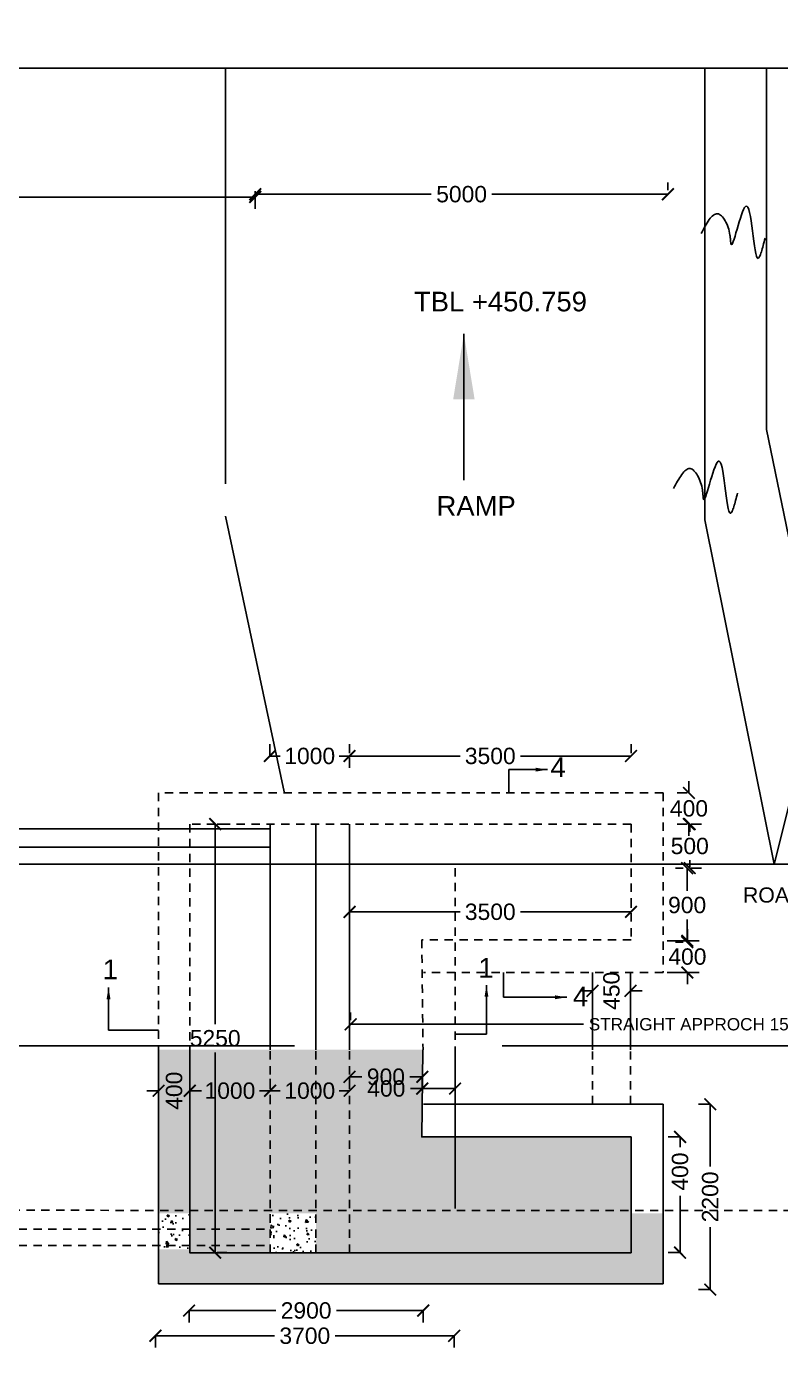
# Model space of a CAD drawing. Header units: inches. Extents: x 334 to 11487, y 381 to 10656.
# Drawn here: x 670.6 to 682.13, y 484.66 to 504.84 of the extents above; entities that cross this region are included whole.
import ezdxf

# ---------------------------------------------------------------- set-up
doc = ezdxf.new("R2010")
doc.units = ezdxf.units.IN
doc.header["$MEASUREMENT"] = 0
doc.linetypes.add('HIDDEN', pattern=[9.525, 6.35, -3.175])
for name, color, linetype in [('DIMENSION', 255, 'Continuous'), ('DRAWING', 7, 'Continuous'), ('HATCH', 7, 'Continuous'), ('TEXT', 255, 'Continuous')]:
    doc.layers.add(name, color=color, linetype=linetype)
doc.styles.get("Standard").update_dxf_attribs({"font": 'arial.ttf'})
doc.styles.add('TIMES NEW ROMAN', font='times.ttf')
doc.dimstyles.new('dig', dxfattribs={"dimtxt": 0.1875, "dimasz": 0.18, "dimexe": 0.18, "dimexo": 0.0625, "dimgap": 0.09, "dimtad": 0, "dimtih": 1, "dimtoh": 1, "dimdec": 4, "dimzin": 0, "dimdsep": 46, "dimtxsty": 'Standard', "dimblk": 'ARCHTICK', "dimcen": 0.09, "dimadec": 0, "dimazin": 0, "dimtfac": 1, "dimtdec": 4, "dimtofl": 0, "dimtmove": 0, "dimatfit": 3, "dimldrblk": 'ARCHTICK', "dimfxl": 1, "dimtolj": 1, "dimtzin": 0, "dimarcsym": 0})
doc.dimstyles.new('ISO-25', dxfattribs={"dimtxt": 0.636364, "dimasz": 1, "dimexe": 1.25, "dimexo": 0.625, "dimtad": 0, "dimtih": 1, "dimtoh": 1, "dimlfac": 100, "dimtxsty": 'TIMES NEW ROMAN', "dimcen": 2.5, "dimadec": 0, "dimazin": 0, "dimtfac": 1, "dimtmove": 0, "dimatfit": 3, "dimfxl": 1, "dimarcsym": 0})
doc.dimstyles.get("Standard").update_dxf_attribs({"dimtxt": 0.18, "dimasz": 0.18, "dimexe": 0.18, "dimexo": 0.0625, "dimgap": 0.09, "dimtad": 0, "dimtih": 1, "dimtoh": 1, "dimdec": 4, "dimzin": 0, "dimdsep": 46, "dimtxsty": 'Standard', "dimcen": 0.09, "dimadec": 0, "dimazin": 0, "dimtfac": 1, "dimtdec": 4, "dimtofl": 0, "dimtmove": 0, "dimatfit": 3, "dimfxl": 1, "dimtolj": 1, "dimtzin": 0, "dimarcsym": 0})
pattern_1 = [(130, (1315.22677, -0.05775), (-0.35863009, -0.03137607), [0.0375, -0.4125]), (185, (1315.22677, -0.05775), (0.06937567, 0.37609607), [0.03, -0.33]), (79.5486, (1315.19688, -0.06036), (-0.28925469, 0.34471977), [0.0318701, -0.35057106]), (133.8158, (1315.22677, 0.04225), (-0.53362052, -0.0827595), [0.05625, -0.61875]), (83.3644, (1315.1823, 0.03536), (-0.46733135, 0.48705894), [0.04780514, -0.5258565]), (188.8158, (1315.22677, 0.04225), (-0.46733097, 0.4870593), [0.045, -0.495]), (159, (1315.17677, 0.01725), (-0.29845353, -0.20130945), [0.0375, -0.4125]), (214, (1315.17677, 0.01725), (-0.12165767, 0.36257502), [0.03, -0.33]), (108.5486, (1315.1519, 0.00048), (-0.42011131, 0.16126525), [0.0318701, -0.35057106]), (142.5, (1315.22677, -0.05775), (-0.006079928, 0.166446927), [0, -0.326, 0, -0.335, 0, -0.33125]), (172.5, (1315.22677, -0.05775), (-0.13153477, 0.197205856), [0, -0.191, 0, -0.3185, 0, -0.12625]), (212.5, (1315.33827, -0.05775), (-0.266911218, -0.011277436), [0, -0.125, 0, -0.39, 0, -0.5175]), (222.5, (1315.38827, -0.05775), (-0.291593085, 0.05005249), [0, -0.1625, 0, -0.259, 0, -0.3675])]

# ---------------------------------------------------------------- blocks, each defined once
blk = doc.blocks.new('_ArchTick')
at = {"color": 0, "linetype": 'ByBlock', "const_width": 0.15}
blk.add_lwpolyline([(-0.5, -0.5), (0.5, 0.5)], dxfattribs=at)
blk = doc.blocks.new('*D61')
at = {"layer": 'Defpoints', "color": 0, "linetype": 'HIDDEN', "transparency": 16777216}
for p in [(663.55, 502.309), (674.101, 502.392), (674.101, 502.238)]:
    blk.add_point(p, dxfattribs=at)
at = {"layer": 'DIMENSION', "color": 0, "linetype": 'HIDDEN', "lineweight": -2, "transparency": 16777216}
for p, q in [((674.101, 502.329), (674.101, 502.058)), ((663.55, 502.247), (663.55, 502.058)), ((663.55, 502.238), (668.363, 502.238)), ((674.101, 502.238), (669.289, 502.238))]:
    blk.add_line(p, q, dxfattribs=at)
at = {"layer": 'DIMENSION', "color": 0, "linetype": 'HIDDEN', "lineweight": -2, "transparency": 16777216, "xscale": 0.18, "yscale": 0.18, "zscale": 0.18, "rotation": 180}
blk.add_blockref('_ArchTick', (663.55, 502.238), dxfattribs=at)
at = {"layer": 'DIMENSION', "color": 0, "linetype": 'HIDDEN', "lineweight": -2, "transparency": 16777216, "xscale": 0.18, "yscale": 0.18, "zscale": 0.18}
blk.add_blockref('_ArchTick', (674.101, 502.238), dxfattribs=at)
at = {"layer": 'DIMENSION', "color": 0, "linetype": 'HIDDEN', "transparency": 16777216, "insert": (668.826, 502.238), "char_height": 0.25, "attachment_point": 5}
blk.add_mtext('\\A1;8400', dxfattribs=at)
blk = doc.blocks.new('*D62')
at = {"layer": 'Defpoints', "color": 0, "linetype": 'HIDDEN', "transparency": 16777216}
for p in [(674.101, 502.392), (680.411, 502.28), (680.411, 502.28)]:
    blk.add_point(p, dxfattribs=at)
at = {"layer": 'DIMENSION', "color": 0, "linetype": 'HIDDEN', "lineweight": -2, "transparency": 16777216}
for p, q in [((674.101, 502.329), (674.101, 502.1)), ((680.411, 502.342), (680.411, 502.46)), ((674.101, 502.28), (676.793, 502.28)), ((680.411, 502.28), (677.719, 502.28))]:
    blk.add_line(p, q, dxfattribs=at)
at = {"layer": 'DIMENSION', "color": 0, "linetype": 'HIDDEN', "lineweight": -2, "transparency": 16777216, "xscale": 0.18, "yscale": 0.18, "zscale": 0.18, "rotation": 180}
blk.add_blockref('_ArchTick', (674.101, 502.28), dxfattribs=at)
at = {"layer": 'DIMENSION', "color": 0, "linetype": 'HIDDEN', "lineweight": -2, "transparency": 16777216, "xscale": 0.18, "yscale": 0.18, "zscale": 0.18}
blk.add_blockref('_ArchTick', (680.411, 502.28), dxfattribs=at)
at = {"layer": 'DIMENSION', "color": 0, "linetype": 'HIDDEN', "transparency": 16777216, "insert": (677.256, 502.28), "char_height": 0.25, "attachment_point": 5}
blk.add_mtext('\\A1;5000', dxfattribs=at)
blk = doc.blocks.new('*D63')
at = {"layer": 'Defpoints', "color": 0, "ltscale": 0.02, "transparency": 16777216}
for p in [(675.559, 489.596), (686.335, 489.596), (686.335, 489.596)]:
    blk.add_point(p, dxfattribs=at)
at = {"layer": 'DIMENSION', "color": 0, "lineweight": -2, "ltscale": 0.02, "transparency": 16777216}
for p, q in [((675.559, 489.658), (675.559, 489.776)), ((686.335, 489.658), (686.335, 489.776)), ((675.559, 489.596), (679.122, 489.596)), ((686.335, 489.596), (682.772, 489.596))]:
    blk.add_line(p, q, dxfattribs=at)
at = {"layer": 'DIMENSION', "color": 0, "lineweight": -2, "ltscale": 0.02, "transparency": 16777216, "xscale": 0.18, "yscale": 0.18, "zscale": 0.18, "rotation": 180}
blk.add_blockref('_ArchTick', (675.559, 489.596), dxfattribs=at)
at = {"layer": 'DIMENSION', "color": 0, "lineweight": -2, "ltscale": 0.02, "transparency": 16777216, "xscale": 0.18, "yscale": 0.18, "zscale": 0.18}
blk.add_blockref('_ArchTick', (686.335, 489.596), dxfattribs=at)
at = {"layer": 'DIMENSION', "color": 0, "ltscale": 0.02, "transparency": 16777216, "insert": (680.947, 489.596), "char_height": 0.1875, "attachment_point": 5}
blk.add_mtext('\\A1;STRAIGHT APPROCH 15000', dxfattribs=at)
blk = doc.blocks.new('*D114')
at = {"layer": 'Defpoints', "color": 0, "linetype": 'HIDDEN', "transparency": 16777216}
for p in [(681.122, 488.375), (681.057, 485.543), (681.122, 485.543)]:
    blk.add_point(p, dxfattribs=at)
at = {"layer": 'DIMENSION', "color": 0, "linetype": 'HIDDEN', "lineweight": -2, "transparency": 16777216}
for p, q in [((681.059, 488.375), (680.877, 488.375)), ((681.057, 488.375), (681.057, 487.424)), ((681.057, 485.543), (681.057, 486.494)), ((681.059, 485.543), (680.877, 485.543))]:
    blk.add_line(p, q, dxfattribs=at)
at = {"layer": 'DIMENSION', "color": 0, "linetype": 'HIDDEN', "lineweight": -2, "transparency": 16777216, "xscale": 0.18, "yscale": 0.18, "zscale": 0.18}
for p, rotation in [((681.057, 488.375), 90), ((681.057, 485.543), 270)]:
    blk.add_blockref('_ArchTick', p, dxfattribs=dict(at, rotation=rotation))
at = {"layer": 'DIMENSION', "color": 0, "linetype": 'HIDDEN', "transparency": 16777216, "insert": (681.057, 486.959), "char_height": 0.25, "attachment_point": 5, "rotation": 90}
blk.add_mtext('\\A1;2200', dxfattribs=at)
blk = doc.blocks.new('*D115')
at = {"layer": 'Defpoints', "color": 0, "linetype": 'HIDDEN', "transparency": 16777216}
for p in [(680.662, 487.876), (680.596, 486.107), (680.662, 486.107)]:
    blk.add_point(p, dxfattribs=at)
at = {"layer": 'DIMENSION', "color": 0, "linetype": 'HIDDEN', "lineweight": -2, "transparency": 16777216}
for p, q in [((680.599, 487.876), (680.416, 487.876)), ((680.596, 487.876), (680.596, 487.717)), ((680.596, 486.107), (680.596, 486.975)), ((680.599, 486.107), (680.416, 486.107))]:
    blk.add_line(p, q, dxfattribs=at)
at = {"layer": 'DIMENSION', "color": 0, "linetype": 'HIDDEN', "lineweight": -2, "transparency": 16777216, "xscale": 0.18, "yscale": 0.18, "zscale": 0.18}
for p, rotation in [((680.596, 487.876), 90), ((680.596, 486.107), 270)]:
    blk.add_blockref('_ArchTick', p, dxfattribs=dict(at, rotation=rotation))
at = {"layer": 'DIMENSION', "color": 0, "linetype": 'HIDDEN', "transparency": 16777216, "insert": (680.596, 487.346), "char_height": 0.25, "attachment_point": 5, "rotation": 90}
blk.add_mtext('\\A1;400', dxfattribs=at)
blk = doc.blocks.new('*D116')
at = {"layer": 'Defpoints', "color": 0, "linetype": 'HIDDEN', "transparency": 16777216}
for p in [(673.089, 485.291), (673.089, 485.222), (676.669, 485.291)]:
    blk.add_point(p, dxfattribs=at)
at = {"layer": 'DIMENSION', "color": 0, "linetype": 'HIDDEN', "lineweight": -2, "transparency": 16777216}
for p, q in [((673.089, 485.228), (673.089, 485.042)), ((673.089, 485.222), (674.414, 485.222)), ((676.669, 485.222), (675.344, 485.222)), ((676.669, 485.228), (676.669, 485.042))]:
    blk.add_line(p, q, dxfattribs=at)
at = {"layer": 'DIMENSION', "color": 0, "linetype": 'HIDDEN', "lineweight": -2, "transparency": 16777216, "xscale": 0.18, "yscale": 0.18, "zscale": 0.18, "rotation": 180}
blk.add_blockref('_ArchTick', (673.089, 485.222), dxfattribs=at)
at = {"layer": 'DIMENSION', "color": 0, "linetype": 'HIDDEN', "lineweight": -2, "transparency": 16777216, "xscale": 0.18, "yscale": 0.18, "zscale": 0.18}
blk.add_blockref('_ArchTick', (676.669, 485.222), dxfattribs=at)
at = {"layer": 'DIMENSION', "color": 0, "linetype": 'HIDDEN', "transparency": 16777216, "insert": (674.879, 485.222), "char_height": 0.25, "attachment_point": 5}
blk.add_mtext('\\A1;2900', dxfattribs=at)
blk = doc.blocks.new('*D117')
at = {"layer": 'Defpoints', "color": 0, "linetype": 'HIDDEN', "transparency": 16777216}
for p in [(672.575, 484.896), (672.575, 484.836), (677.143, 484.896)]:
    blk.add_point(p, dxfattribs=at)
at = {"layer": 'DIMENSION', "color": 0, "linetype": 'HIDDEN', "lineweight": -2, "transparency": 16777216}
for p, q in [((672.575, 484.836), (674.396, 484.836)), ((672.575, 484.833), (672.575, 484.656)), ((677.143, 484.836), (675.322, 484.836)), ((677.143, 484.833), (677.143, 484.656))]:
    blk.add_line(p, q, dxfattribs=at)
at = {"layer": 'DIMENSION', "color": 0, "linetype": 'HIDDEN', "lineweight": -2, "transparency": 16777216, "xscale": 0.18, "yscale": 0.18, "zscale": 0.18, "rotation": 180}
blk.add_blockref('_ArchTick', (672.575, 484.836), dxfattribs=at)
at = {"layer": 'DIMENSION', "color": 0, "linetype": 'HIDDEN', "lineweight": -2, "transparency": 16777216, "xscale": 0.18, "yscale": 0.18, "zscale": 0.18}
blk.add_blockref('_ArchTick', (677.143, 484.836), dxfattribs=at)
at = {"layer": 'DIMENSION', "color": 0, "linetype": 'HIDDEN', "transparency": 16777216, "insert": (674.859, 484.836), "char_height": 0.25, "attachment_point": 5}
blk.add_mtext('\\A1;3700', dxfattribs=at)
blk = doc.blocks.new('*D123')
at = {"layer": 'Defpoints', "color": 0, "linetype": 'HIDDEN', "transparency": 16777216}
for p in [(676.655, 488.614), (676.655, 488.614), (677.156, 488.609)]:
    blk.add_point(p, dxfattribs=at)
at = {"layer": 'DIMENSION', "color": 0, "linetype": 'HIDDEN', "lineweight": -2, "transparency": 16777216}
for p, q in [((676.655, 488.677), (676.655, 488.794)), ((677.156, 488.671), (677.156, 488.794)), ((676.655, 488.614), (676.475, 488.614)), ((677.156, 488.614), (676.655, 488.614))]:
    blk.add_line(p, q, dxfattribs=at)
at = {"layer": 'DIMENSION', "color": 0, "linetype": 'HIDDEN', "lineweight": -2, "transparency": 16777216, "xscale": 0.18, "yscale": 0.18, "zscale": 0.18, "rotation": 180}
blk.add_blockref('_ArchTick', (676.655, 488.614), dxfattribs=at)
at = {"layer": 'DIMENSION', "color": 0, "linetype": 'HIDDEN', "lineweight": -2, "transparency": 16777216, "xscale": 0.18, "yscale": 0.18, "zscale": 0.18}
blk.add_blockref('_ArchTick', (677.156, 488.614), dxfattribs=at)
at = {"layer": 'DIMENSION', "color": 0, "linetype": 'HIDDEN', "transparency": 16777216, "insert": (676.105, 488.614), "char_height": 0.25, "attachment_point": 5}
blk.add_mtext('\\A1;400', dxfattribs=at)
blk = doc.blocks.new('*D124')
at = {"layer": 'Defpoints', "color": 0, "linetype": 'HIDDEN', "transparency": 16777216}
for p in [(675.543, 488.852), (675.543, 488.794), (676.655, 488.794)]:
    blk.add_point(p, dxfattribs=at)
at = {"layer": 'DIMENSION', "color": 0, "linetype": 'HIDDEN', "lineweight": -2, "transparency": 16777216}
for p, q in [((675.543, 488.794), (675.733, 488.794)), ((675.543, 488.79), (675.543, 488.614)), ((676.655, 488.794), (676.465, 488.794)), ((676.655, 488.732), (676.655, 488.614))]:
    blk.add_line(p, q, dxfattribs=at)
at = {"layer": 'DIMENSION', "color": 0, "linetype": 'HIDDEN', "lineweight": -2, "transparency": 16777216, "xscale": 0.18, "yscale": 0.18, "zscale": 0.18, "rotation": 180}
blk.add_blockref('_ArchTick', (675.543, 488.794), dxfattribs=at)
at = {"layer": 'DIMENSION', "color": 0, "linetype": 'HIDDEN', "lineweight": -2, "transparency": 16777216, "xscale": 0.18, "yscale": 0.18, "zscale": 0.18}
blk.add_blockref('_ArchTick', (676.655, 488.794), dxfattribs=at)
at = {"layer": 'DIMENSION', "color": 0, "linetype": 'HIDDEN', "transparency": 16777216, "insert": (676.099, 488.794), "char_height": 0.25, "attachment_point": 5}
blk.add_mtext('\\A1;900', dxfattribs=at)
blk = doc.blocks.new('*D125')
at = {"layer": 'Defpoints', "color": 0, "linetype": 'HIDDEN', "transparency": 16777216}
for p in [(674.328, 488.581), (674.328, 488.581), (675.543, 488.581)]:
    blk.add_point(p, dxfattribs=at)
at = {"layer": 'DIMENSION', "color": 0, "linetype": 'HIDDEN', "lineweight": -2, "transparency": 16777216}
for p, q in [((674.328, 488.644), (674.328, 488.761)), ((675.543, 488.644), (675.543, 488.761)), ((674.328, 488.581), (674.484, 488.581)), ((675.543, 488.581), (675.386, 488.581))]:
    blk.add_line(p, q, dxfattribs=at)
at = {"layer": 'DIMENSION', "color": 0, "linetype": 'HIDDEN', "lineweight": -2, "transparency": 16777216, "xscale": 0.18, "yscale": 0.18, "zscale": 0.18, "rotation": 180}
blk.add_blockref('_ArchTick', (674.328, 488.581), dxfattribs=at)
at = {"layer": 'DIMENSION', "color": 0, "linetype": 'HIDDEN', "lineweight": -2, "transparency": 16777216, "xscale": 0.18, "yscale": 0.18, "zscale": 0.18}
blk.add_blockref('_ArchTick', (675.543, 488.581), dxfattribs=at)
at = {"layer": 'DIMENSION', "color": 0, "linetype": 'HIDDEN', "transparency": 16777216, "insert": (674.935, 488.581), "char_height": 0.25, "attachment_point": 5}
blk.add_mtext('\\A1;1000', dxfattribs=at)
blk = doc.blocks.new('*D126')
at = {"layer": 'Defpoints', "color": 0, "linetype": 'HIDDEN', "transparency": 16777216}
for p in [(673.099, 488.639), (673.099, 488.581), (674.328, 488.581)]:
    blk.add_point(p, dxfattribs=at)
at = {"layer": 'DIMENSION', "color": 0, "linetype": 'HIDDEN', "lineweight": -2, "transparency": 16777216}
for p, q in [((673.099, 488.581), (673.262, 488.581)), ((673.099, 488.576), (673.099, 488.401)), ((674.328, 488.581), (674.165, 488.581)), ((674.328, 488.519), (674.328, 488.401))]:
    blk.add_line(p, q, dxfattribs=at)
at = {"layer": 'DIMENSION', "color": 0, "linetype": 'HIDDEN', "lineweight": -2, "transparency": 16777216, "xscale": 0.18, "yscale": 0.18, "zscale": 0.18, "rotation": 180}
blk.add_blockref('_ArchTick', (673.099, 488.581), dxfattribs=at)
at = {"layer": 'DIMENSION', "color": 0, "linetype": 'HIDDEN', "lineweight": -2, "transparency": 16777216, "xscale": 0.18, "yscale": 0.18, "zscale": 0.18}
blk.add_blockref('_ArchTick', (674.328, 488.581), dxfattribs=at)
at = {"layer": 'DIMENSION', "color": 0, "linetype": 'HIDDEN', "transparency": 16777216, "insert": (673.714, 488.581), "char_height": 0.25, "attachment_point": 5}
blk.add_mtext('\\A1;1000', dxfattribs=at)
blk = doc.blocks.new('*D127')
at = {"layer": 'Defpoints', "color": 0, "linetype": 'HIDDEN', "transparency": 16777216}
for p in [(672.623, 488.639), (672.623, 488.581), (673.099, 488.581)]:
    blk.add_point(p, dxfattribs=at)
at = {"layer": 'DIMENSION', "color": 0, "linetype": 'HIDDEN', "lineweight": -2, "transparency": 16777216}
for p, q in [((672.623, 488.581), (672.443, 488.581)), ((672.623, 488.576), (672.623, 488.401)), ((673.099, 488.581), (673.279, 488.581)), ((673.099, 488.519), (673.099, 488.401))]:
    blk.add_line(p, q, dxfattribs=at)
at = {"layer": 'DIMENSION', "color": 0, "linetype": 'HIDDEN', "lineweight": -2, "transparency": 16777216, "xscale": 0.18, "yscale": 0.18, "zscale": 0.18}
blk.add_blockref('_ArchTick', (672.623, 488.581), dxfattribs=at)
at = {"layer": 'DIMENSION', "color": 0, "linetype": 'HIDDEN', "lineweight": -2, "transparency": 16777216, "xscale": 0.18, "yscale": 0.18, "zscale": 0.18, "rotation": 180}
blk.add_blockref('_ArchTick', (673.099, 488.581), dxfattribs=at)
at = {"layer": 'DIMENSION', "color": 0, "linetype": 'HIDDEN', "transparency": 16777216, "insert": (672.861, 488.581), "char_height": 0.25, "attachment_point": 5, "rotation": 90}
blk.add_mtext('\\A1;400', dxfattribs=at)
blk = doc.blocks.new('*D128')
at = {"layer": 'Defpoints', "color": 0, "linetype": 'HIDDEN', "transparency": 16777216}
for p in [(675.543, 491.314), (675.543, 491.314), (679.846, 491.314)]:
    blk.add_point(p, dxfattribs=at)
at = {"layer": 'DIMENSION', "color": 0, "linetype": 'HIDDEN', "lineweight": -2, "transparency": 16777216}
for p, q in [((675.543, 491.377), (675.543, 491.494)), ((679.846, 491.377), (679.846, 491.494)), ((675.543, 491.314), (677.232, 491.314)), ((679.846, 491.314), (678.157, 491.314))]:
    blk.add_line(p, q, dxfattribs=at)
at = {"layer": 'DIMENSION', "color": 0, "linetype": 'HIDDEN', "lineweight": -2, "transparency": 16777216, "xscale": 0.18, "yscale": 0.18, "zscale": 0.18, "rotation": 180}
blk.add_blockref('_ArchTick', (675.543, 491.314), dxfattribs=at)
at = {"layer": 'DIMENSION', "color": 0, "linetype": 'HIDDEN', "lineweight": -2, "transparency": 16777216, "xscale": 0.18, "yscale": 0.18, "zscale": 0.18}
blk.add_blockref('_ArchTick', (679.846, 491.314), dxfattribs=at)
at = {"layer": 'DIMENSION', "color": 0, "linetype": 'HIDDEN', "transparency": 16777216, "insert": (677.694, 491.314), "char_height": 0.25, "attachment_point": 5}
blk.add_mtext('\\A1;3500', dxfattribs=at)
blk = doc.blocks.new('*D129')
at = {"layer": 'Defpoints', "color": 0, "linetype": 'HIDDEN', "transparency": 16777216}
for p in [(680.335, 490.872), (680.708, 490.872), (680.335, 490.388)]:
    blk.add_point(p, dxfattribs=at)
at = {"layer": 'DIMENSION', "color": 0, "linetype": 'HIDDEN', "lineweight": -2, "transparency": 16777216}
for p, q in [((680.708, 490.872), (680.708, 491.052)), ((680.398, 490.872), (680.888, 490.872)), ((680.398, 490.388), (680.888, 490.388)), ((680.708, 490.388), (680.708, 490.208))]:
    blk.add_line(p, q, dxfattribs=at)
at = {"layer": 'DIMENSION', "color": 0, "linetype": 'HIDDEN', "lineweight": -2, "transparency": 16777216, "xscale": 0.18, "yscale": 0.18, "zscale": 0.18}
for p, rotation in [((680.708, 490.872), 270), ((680.708, 490.388), 90)]:
    blk.add_blockref('_ArchTick', p, dxfattribs=dict(at, rotation=rotation))
at = {"layer": 'DIMENSION', "color": 0, "linetype": 'HIDDEN', "transparency": 16777216, "insert": (680.708, 490.63), "char_height": 0.25, "attachment_point": 5}
blk.add_mtext('\\A1;400', dxfattribs=at)
blk = doc.blocks.new('*D118')
at = {"layer": 'Defpoints', "color": 0, "linetype": 'HIDDEN', "transparency": 16777216}
for p in [(680.704, 491.983), (680.708, 491.983), (680.708, 490.852)]:
    blk.add_point(p, dxfattribs=at)
at = {"layer": 'DIMENSION', "color": 0, "linetype": 'HIDDEN', "lineweight": -2, "transparency": 16777216}
for p, q in [((680.645, 491.983), (680.524, 491.983)), ((680.704, 491.983), (680.704, 491.635)), ((680.704, 490.852), (680.704, 491.2)), ((680.645, 490.852), (680.524, 490.852))]:
    blk.add_line(p, q, dxfattribs=at)
at = {"layer": 'DIMENSION', "color": 0, "linetype": 'HIDDEN', "lineweight": -2, "transparency": 16777216, "xscale": 0.18, "yscale": 0.18, "zscale": 0.18}
for p, rotation in [((680.704, 491.983), 90), ((680.704, 490.852), 270)]:
    blk.add_blockref('_ArchTick', p, dxfattribs=dict(at, rotation=rotation))
at = {"layer": 'DIMENSION', "color": 0, "linetype": 'HIDDEN', "transparency": 16777216, "insert": (680.704, 491.418), "char_height": 0.25, "attachment_point": 5}
blk.add_mtext('\\A1;900', dxfattribs=at)
blk = doc.blocks.new('*D119')
at = {"layer": 'Defpoints', "color": 0, "linetype": 'HIDDEN', "transparency": 16777216}
for p in [(680.704, 492.656), (680.744, 492.656), (680.704, 491.983)]:
    blk.add_point(p, dxfattribs=at)
at = {"layer": 'DIMENSION', "color": 0, "linetype": 'HIDDEN', "lineweight": -2, "transparency": 16777216}
for p, q in [((680.744, 492.656), (680.744, 492.537)), ((680.767, 492.656), (680.924, 492.656)), ((680.744, 491.983), (680.744, 492.102)), ((680.767, 491.983), (680.924, 491.983))]:
    blk.add_line(p, q, dxfattribs=at)
at = {"layer": 'DIMENSION', "color": 0, "linetype": 'HIDDEN', "lineweight": -2, "transparency": 16777216, "xscale": 0.18, "yscale": 0.18, "zscale": 0.18}
for p, rotation in [((680.744, 492.656), 90), ((680.744, 491.983), 270)]:
    blk.add_blockref('_ArchTick', p, dxfattribs=dict(at, rotation=rotation))
at = {"layer": 'DIMENSION', "color": 0, "linetype": 'HIDDEN', "transparency": 16777216, "insert": (680.744, 492.32), "char_height": 0.25, "attachment_point": 5}
blk.add_mtext('\\A1;500', dxfattribs=at)
blk = doc.blocks.new('*D120')
at = {"layer": 'Defpoints', "color": 0, "linetype": 'HIDDEN', "transparency": 16777216}
for p in [(680.732, 493.132), (680.767, 493.132), (680.767, 492.656)]:
    blk.add_point(p, dxfattribs=at)
at = {"layer": 'DIMENSION', "color": 0, "linetype": 'HIDDEN', "lineweight": -2, "transparency": 16777216}
for p, q in [((680.732, 493.132), (680.732, 493.312)), ((680.704, 493.132), (680.552, 493.132)), ((680.704, 492.656), (680.552, 492.656)), ((680.732, 492.656), (680.732, 492.476))]:
    blk.add_line(p, q, dxfattribs=at)
at = {"layer": 'DIMENSION', "color": 0, "linetype": 'HIDDEN', "lineweight": -2, "transparency": 16777216, "xscale": 0.18, "yscale": 0.18, "zscale": 0.18}
for p, rotation in [((680.732, 493.132), 270), ((680.732, 492.656), 90)]:
    blk.add_blockref('_ArchTick', p, dxfattribs=dict(at, rotation=rotation))
at = {"layer": 'DIMENSION', "color": 0, "linetype": 'HIDDEN', "transparency": 16777216, "insert": (680.732, 492.894), "char_height": 0.25, "attachment_point": 5}
blk.add_mtext('\\A1;400', dxfattribs=at)
blk = doc.blocks.new('*D121')
at = {"layer": 'Defpoints', "color": 0, "linetype": 'HIDDEN', "transparency": 16777216}
for p in [(675.543, 493.696), (675.543, 493.675), (679.846, 493.675)]:
    blk.add_point(p, dxfattribs=at)
at = {"layer": 'DIMENSION', "color": 0, "linetype": 'HIDDEN', "lineweight": -2, "transparency": 16777216}
for p, q in [((675.543, 493.737), (675.543, 493.876)), ((679.846, 493.737), (679.846, 493.876)), ((675.543, 493.696), (677.232, 493.696)), ((679.846, 493.696), (678.157, 493.696))]:
    blk.add_line(p, q, dxfattribs=at)
at = {"layer": 'DIMENSION', "color": 0, "linetype": 'HIDDEN', "lineweight": -2, "transparency": 16777216, "xscale": 0.18, "yscale": 0.18, "zscale": 0.18, "rotation": 180}
blk.add_blockref('_ArchTick', (675.543, 493.696), dxfattribs=at)
at = {"layer": 'DIMENSION', "color": 0, "linetype": 'HIDDEN', "lineweight": -2, "transparency": 16777216, "xscale": 0.18, "yscale": 0.18, "zscale": 0.18}
blk.add_blockref('_ArchTick', (679.846, 493.696), dxfattribs=at)
at = {"layer": 'DIMENSION', "color": 0, "linetype": 'HIDDEN', "transparency": 16777216, "insert": (677.694, 493.696), "char_height": 0.25, "attachment_point": 5}
blk.add_mtext('\\A1;3500', dxfattribs=at)
blk = doc.blocks.new('*D122')
at = {"layer": 'Defpoints', "color": 0, "linetype": 'HIDDEN', "transparency": 16777216}
for p in [(674.325, 493.621), (675.543, 493.737), (675.543, 493.696)]:
    blk.add_point(p, dxfattribs=at)
at = {"layer": 'DIMENSION', "color": 0, "linetype": 'HIDDEN', "lineweight": -2, "transparency": 16777216}
for p, q in [((674.325, 493.684), (674.325, 493.876)), ((674.325, 493.696), (674.483, 493.696)), ((675.543, 493.696), (675.385, 493.696)), ((675.543, 493.675), (675.543, 493.516))]:
    blk.add_line(p, q, dxfattribs=at)
at = {"layer": 'DIMENSION', "color": 0, "linetype": 'HIDDEN', "lineweight": -2, "transparency": 16777216, "xscale": 0.18, "yscale": 0.18, "zscale": 0.18, "rotation": 180}
blk.add_blockref('_ArchTick', (674.325, 493.696), dxfattribs=at)
at = {"layer": 'DIMENSION', "color": 0, "linetype": 'HIDDEN', "lineweight": -2, "transparency": 16777216, "xscale": 0.18, "yscale": 0.18, "zscale": 0.18}
blk.add_blockref('_ArchTick', (675.543, 493.696), dxfattribs=at)
at = {"layer": 'DIMENSION', "color": 0, "linetype": 'HIDDEN', "transparency": 16777216, "insert": (674.934, 493.696), "char_height": 0.25, "attachment_point": 5}
blk.add_mtext('\\A1;1000', dxfattribs=at)
blk = doc.blocks.new('*D130')
at = {"layer": 'Defpoints', "color": 0, "linetype": 'HIDDEN', "transparency": 16777216}
for p in [(673.458, 492.656), (673.458, 486.107), (673.489, 486.107)]:
    blk.add_point(p, dxfattribs=at)
at = {"layer": 'DIMENSION', "color": 0, "linetype": 'HIDDEN', "lineweight": -2, "transparency": 16777216}
for p, q in [((673.489, 492.656), (673.489, 489.599)), ((673.52, 492.656), (673.669, 492.656)), ((673.489, 486.107), (673.489, 489.164)), ((673.52, 486.107), (673.669, 486.107))]:
    blk.add_line(p, q, dxfattribs=at)
at = {"layer": 'DIMENSION', "color": 0, "linetype": 'HIDDEN', "lineweight": -2, "transparency": 16777216, "xscale": 0.18, "yscale": 0.18, "zscale": 0.18}
for p, rotation in [((673.489, 492.656), 90), ((673.489, 486.107), 270)]:
    blk.add_blockref('_ArchTick', p, dxfattribs=dict(at, rotation=rotation))
at = {"layer": 'DIMENSION', "color": 0, "linetype": 'HIDDEN', "transparency": 16777216, "insert": (673.489, 489.382), "char_height": 0.25, "attachment_point": 5}
blk.add_mtext('\\A1;5250', dxfattribs=at)
blk = doc.blocks.new('*D131')
at = {"layer": 'Defpoints', "color": 0, "linetype": 'HIDDEN', "transparency": 16777216}
for p in [(679.257, 490.108), (679.838, 490.108), (679.838, 490.108)]:
    blk.add_point(p, dxfattribs=at)
at = {"layer": 'DIMENSION', "color": 0, "linetype": 'HIDDEN', "lineweight": -2, "transparency": 16777216}
for p, q in [((679.257, 490.17), (679.257, 490.288)), ((679.838, 490.17), (679.838, 490.288)), ((679.257, 490.108), (679.077, 490.108)), ((679.838, 490.108), (680.018, 490.108))]:
    blk.add_line(p, q, dxfattribs=at)
at = {"layer": 'DIMENSION', "color": 0, "linetype": 'HIDDEN', "lineweight": -2, "transparency": 16777216, "xscale": 0.18, "yscale": 0.18, "zscale": 0.18}
blk.add_blockref('_ArchTick', (679.257, 490.108), dxfattribs=at)
at = {"layer": 'DIMENSION', "color": 0, "linetype": 'HIDDEN', "lineweight": -2, "transparency": 16777216, "xscale": 0.18, "yscale": 0.18, "zscale": 0.18, "rotation": 180}
blk.add_blockref('_ArchTick', (679.838, 490.108), dxfattribs=at)
at = {"layer": 'DIMENSION', "color": 0, "linetype": 'HIDDEN', "transparency": 16777216, "insert": (679.548, 490.108), "char_height": 0.25, "attachment_point": 5, "rotation": 90}
blk.add_mtext('\\A1;450', dxfattribs=at)

msp = doc.modelspace()

# ---------------------------------------------------------------- hatches: boundary and pattern name
at = {"layer": 'HATCH', "linetype": 'HIDDEN'}
h = msp.add_hatch(dxfattribs=at)
h.set_pattern_fill('AR-CONC', color=256, scale=0.05, style=0)
h.set_pattern_definition(pattern_1)
h.paths.add_polyline_path([(675.54278, 489.2076), (676.66235, 489.2076), (676.64687, 487.87583), (679.84604, 487.87583), (679.84604, 486.708), (675.54278, 486.70657)])
h.paths.add_polyline_path([(675.54278, 486.70657), (679.84604, 486.708), (679.84604, 486.1067), (675.54278, 486.1067)], flags=17)
h.paths.add_polyline_path([(672.62348, 486.15815), (673.09934, 486.15815), (673.09934, 486.1067), (679.84604, 486.1067), (679.84604, 486.708), (680.33515, 486.70817), (680.33515, 485.63084), (672.62348, 485.63084)])
h.paths.add_polyline_path([(675.02842, 486.7064), (675.54278, 486.70657), (675.54278, 486.1067), (675.02842, 486.1067)], flags=17)
h.paths.add_polyline_path([(675.02842, 489.2076), (675.54278, 489.2076), (675.54278, 486.70657), (675.02842, 486.7064)])
h.paths.add_polyline_path([(674.32774, 489.2076), (675.02842, 489.2076), (675.02842, 486.7064), (674.32774, 486.70617)])
h.paths.add_polyline_path([(673.09934, 489.2076), (674.32774, 489.2076), (674.32774, 486.70617), (673.09934, 486.70576)])
h.paths.add_polyline_path([(672.62348, 489.2076), (673.09934, 489.2076), (673.09934, 486.70576), (672.62348, 486.70561)])
h.paths.add_polyline_path([(673.09934, 486.70576), (674.32774, 486.70617), (674.32774, 486.1067), (673.09934, 486.1067)], flags=17)
h = msp.add_hatch(dxfattribs=at)
h.set_pattern_fill('AR-CONC', color=256, scale=0.05, style=0)
h.set_pattern_definition(pattern_1)
h.paths.add_polyline_path([(672.62348, 486.40663), (672.62348, 486.70561), (673.09934, 486.70576), (673.09934, 486.40663)])
h.paths.add_polyline_path([(673.09934, 486.40663), (673.09934, 486.15815), (672.62348, 486.15815), (672.62348, 486.40663)])
h = msp.add_hatch(dxfattribs=at)
h.set_pattern_fill('AR-CONC', color=256, scale=0.05, style=0)
h.set_pattern_definition(pattern_1)
h.paths.add_polyline_path([(674.32774, 486.70617), (675.02842, 486.7064), (675.02842, 486.1067), (674.32774, 486.1067)])

# ---------------------------------------------------------------- linework, layer by layer
at = {"layer": 'DIMENSION', "linetype": 'HIDDEN'}
for points in [[(673.64771, 504.2048), (673.64771, 497.35952), (674.5458, 493.14674)], [(620.72611, 489.26535), (699.22627, 489.26535)]]:
    msp.add_lwpolyline(points, dxfattribs=at)
for points in [[(680.91731, 501.67798), (681.1686, 501.98179), (681.35851, 501.65627), (681.37392, 501.51599), (681.59784, 502.09448), (681.78873, 501.30053), (681.89508, 501.60738)], [(680.49677, 497.78328), (680.74806, 498.08709), (680.93797, 497.76157), (680.95338, 497.62129), (681.17729, 498.19978), (681.36819, 497.40583), (681.47454, 497.71268)]]:
    msp.add_spline(points, degree=3, dxfattribs=at)
at = {"layer": 'DRAWING', "ltscale": 0.02}
for points in [[(629.9329, 503.89841), (647.58453, 503.89841), (647.58453, 504.54834), (648.06947, 503.5282), (648.06947, 504.08463), (651.62999, 504.08463), (657.37109, 504.08463), (669.9734, 504.08463), (669.9734, 504.84461), (670.39879, 503.61107), (670.39879, 504.2048), (699.64707, 504.2048)], [(682.03389, 492.041), (680.97273, 497.30453), (680.97273, 504.2048)], [(682.03389, 492.041), (682.72101, 494.78212), (681.91965, 498.68291), (681.91965, 504.2048)], [(674.32774, 492.65633), (674.32774, 489.2076)], [(675.02842, 492.65633), (675.02842, 489.2076)], [(675.54278, 492.65633), (675.54278, 489.2076)], [(640.90849, 492.5839), (674.31871, 492.5839)], [(640.90849, 492.30387), (674.31871, 492.30387)], [(621.27574, 492.041), (699.22627, 492.041)], [(679.25706, 490.38786), (679.25706, 489.2076)], [(679.83841, 490.38786), (679.83841, 489.2076)], [(680.33515, 485.63084), (672.62348, 485.63084), (672.62348, 489.2076)], [(679.84604, 486.1067), (673.09934, 486.1067), (673.09934, 489.2076)], [(679.84604, 486.1067), (679.84604, 487.87583), (676.64687, 487.87583), (676.66235, 489.2076)], [(677.15577, 486.77978), (677.15577, 489.2076)], [(680.33515, 485.63084), (680.33515, 488.37517), (676.67537, 488.37517)]]:
    msp.add_lwpolyline(points, dxfattribs=at)
at = {"layer": 'DRAWING', "linetype": 'HIDDEN', "ltscale": 0.02}
for points in [[(680.33515, 493.1322), (672.62348, 493.1322), (672.62348, 489.2076)], [(680.33515, 493.1322), (680.33515, 490.38786), (676.67537, 490.38786)], [(679.84604, 492.65633), (673.09934, 492.65633), (673.09934, 489.2076)], [(679.84604, 492.65633), (679.84604, 490.88721), (676.64687, 490.88721), (676.66639, 489.2076)], [(677.15577, 491.98325), (677.15577, 489.2076)], [(674.32774, 486.1067), (674.32774, 489.2076)], [(675.02842, 486.1067), (675.02842, 489.2076)], [(675.54278, 486.1067), (675.54278, 489.2076)], [(679.25706, 488.37517), (679.25706, 489.2076)], [(679.83841, 488.37517), (679.83841, 489.2076)], [(625.88361, 486.7689), (690.84625, 486.74733)], [(640.97363, 486.46438), (674.31871, 486.46438)], [(640.97363, 486.2159), (674.31871, 486.2159)]]:
    msp.add_lwpolyline(points, dxfattribs=at)

# ---------------------------------------------------------------- texts
at = {"layer": 'TEXT', "attachment_point": 1}
for s, insert, char_height, width in [('TBL +450.759', (676.52778, 500.79059), 0.3, 2.8487187), ('RAMP', (676.87302, 497.6671), 0.3, 2.8487187), ('4', (678.61434, 493.67356), 0.3, 3.3020081), ('ROAD LEVEL+451.434', (681.55739, 491.68851), 0.2326387, 3.4449601), ('1', (671.76945, 490.58567), 0.3, 3.3020081), ('1', (677.51193, 490.60941), 0.3, 3.3020081), ('4', (678.95855, 490.17207), 0.3, 3.3020081)]:
    msp.add_mtext(s, dxfattribs=dict(at, insert=insert, char_height=char_height, width=width))

# ---------------------------------------------------------------- dimensions: what is measured, and where the dimension line sits
at = {"layer": 'DIMENSION', "linetype": 'HIDDEN'}
for base, p1, p2, text, picture, middle in [((674.10139, 502.23828), (663.54998, 502.30901), (674.10139, 502.39173), '8400', '*D61', (668.82568, 502.23828)), ((680.41083, 502.27955), (674.10139, 502.39173), (680.41083, 502.27955), '5000', '*D62', (677.25611, 502.27955))]:
    dim = msp.add_linear_dim(base=base, p1=p1, p2=p2, text=text, dimstyle='dig', override={"dimtxt": 0.25}, dxfattribs=at)
    dim.commit()
    dim.dimension.update_dxf_attribs({"geometry": picture, "text_midpoint": middle})
for base, p1, p2, angle, text, picture, middle in [((675.54278, 493.69556), (674.32514, 493.62136), (675.54278, 493.73701), 180, '1000', '*D122', (674.93396, 493.69556)), ((675.54278, 493.69556), (679.84604, 493.67451), (675.54278, 493.67451), 180, '3500', '*D121', (677.69441, 493.69556)), ((680.73218, 493.1322), (680.76651, 492.65633), (680.76651, 493.1322), 90, '400', '*D120', (680.73218, 492.89426)), ((673.48934, 486.1067), (673.45776, 492.65633), (673.45776, 486.1067), 90, '5250', '*D130', (673.48934, 489.38152)), ((680.7444, 492.65633), (680.70401, 491.98325), (680.70401, 492.65633), 90, '500', '*D119', (680.7444, 492.31979)), ((675.54278, 491.3142), (679.84604, 491.3142), (675.54278, 491.3142), 180, '3500', '*D128', (677.69441, 491.3142)), ((680.70779, 490.87158), (680.33515, 490.38786), (680.33515, 490.87158), 90, '400', '*D129', (680.70779, 490.62972)), ((675.54278, 488.79433), (676.65546, 488.79433), (675.54278, 488.85208), 180, '900', '*D124', (676.09912, 488.79433)), ((674.32774, 488.58122), (675.54278, 488.58122), (674.32774, 488.58122), 180, '1000', '*D125', (674.93526, 488.58122)), ((676.65546, 488.61433), (677.15577, 488.60852), (676.65546, 488.61433), 180, '400', '*D123', (676.10467, 488.61433)), ((673.09934, 488.58122), (674.32774, 488.58122), (673.09934, 488.63896), 180, '1000', '*D126', (673.71354, 488.58122)), ((673.08874, 485.22169), (676.66861, 485.29083), (673.08874, 485.29083), 180, '2900', '*D116', (674.87868, 485.22169)), ((672.57454, 484.83647), (677.14328, 484.89573), (672.57454, 484.89573), 180, '3700', '*D117', (674.85891, 484.83647))]:
    dim = msp.add_linear_dim(base=base, p1=p1, p2=p2, angle=angle, text=text, dimstyle='dig', override={"dimtxt": 0.25}, dxfattribs=at)
    dim.commit()
    dim.dimension.update_dxf_attribs({"geometry": picture, "text_midpoint": middle})
dim = msp.add_linear_dim(base=(680.70401, 491.98325), p1=(680.70779, 490.85233), p2=(680.70779, 491.98325), angle=90, text='900', dimstyle='dig', override={"dimtxt": 0.25}, dxfattribs=at)
dim.commit()
dim.dimension.update_dxf_attribs({"geometry": '*D118', "text_midpoint": (680.70401, 491.41779), "dimtype": 160})
dim = msp.add_linear_dim(base=(679.83841, 490.10772), p1=(679.25706, 490.10772), p2=(679.83841, 490.10772), text='450', dimstyle='dig', override={"dimtxt": 0.25}, dxfattribs=at)
dim.commit()
dim.dimension.update_dxf_attribs({"geometry": '*D131', "text_midpoint": (679.54774, 490.10772), "text_rotation": 90})
at = {"layer": 'DIMENSION', "ltscale": 0.02}
dim = msp.add_linear_dim(base=(686.33473, 489.59557), p1=(675.55915, 489.59557), p2=(686.33473, 489.59557), text='STRAIGHT APPROCH 15000', dimstyle='dig', dxfattribs=at)
dim.commit()
dim.dimension.update_dxf_attribs({"geometry": '*D63', "text_midpoint": (680.94694, 489.59557)})
at = {"layer": 'DIMENSION', "linetype": 'HIDDEN'}
for base, p1, p2, angle, text, picture, middle in [((672.62348, 488.58122), (673.09934, 488.58122), (672.62348, 488.63896), 180, '400', '*D127', (672.86141, 488.58122)), ((681.05659, 485.54339), (681.12196, 488.37517), (681.12196, 485.54339), 90, '2200', '*D114', (681.05659, 486.95928))]:
    dim = msp.add_linear_dim(base=base, p1=p1, p2=p2, angle=angle, text=text, dimstyle='dig', override={"dimtxt": 0.25}, dxfattribs=at)
    dim.commit()
    dim.dimension.update_dxf_attribs({"geometry": picture, "text_midpoint": middle, "text_rotation": 90})
dim = msp.add_linear_dim(base=(680.59571, 486.1067), p1=(680.66183, 487.87583), p2=(680.66183, 486.1067), angle=90, text='400', dimstyle='dig', override={"dimtxt": 0.25}, dxfattribs=at)
dim.commit()
dim.dimension.update_dxf_attribs({"geometry": '*D115', "text_midpoint": (680.59571, 487.34616), "dimtype": 160, "text_rotation": 90})

# ---------------------------------------------------------------- leaders
at = {"layer": 'DIMENSION', "ltscale": 0.02}
for points in [[(678.56741, 493.48755), (677.97962, 493.48755), (677.97962, 493.1322)], [(678.86468, 490.00924), (677.89436, 490.00924), (677.89436, 490.38786)], [(677.63634, 490.19678), (677.63634, 489.44517), (677.15577, 489.44517)], [(671.85807, 490.15979), (671.85807, 489.50688), (672.62348, 489.50688)]]:
    msp.add_leader(points, dimstyle='Standard', override={"dimgap": 0.09, "dimtad": 0}, dxfattribs=at)
at = {"layer": 'DRAWING', "ltscale": 0.02}
msp.add_leader([(677.29107, 500.14465), (677.29107, 497.90946)], dimstyle='ISO-25', override={"dimgap": 0.625, "dimtad": 0}, dxfattribs=at)

doc.saveas('drawing.dxf')
